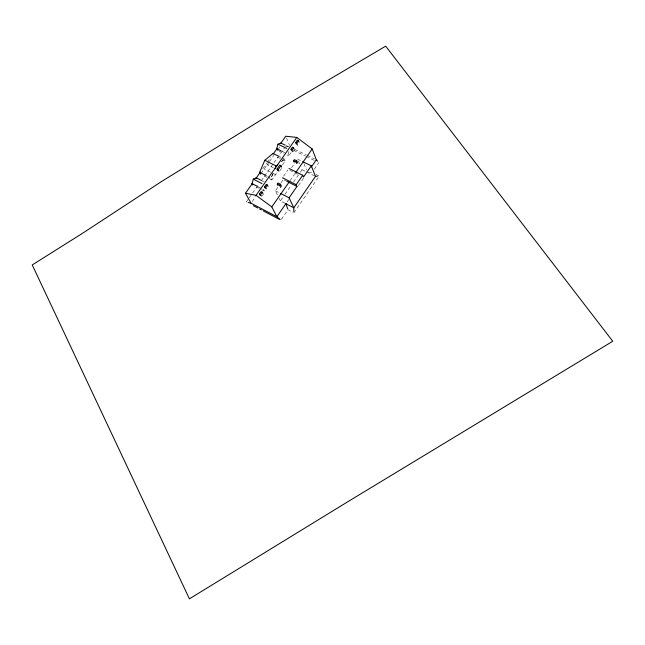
<?xml version="1.0" encoding="UTF-8"?>
<svg xmlns="http://www.w3.org/2000/svg" width="645" height="645" viewBox="0 0 645 645"><rect width="100%" height="100%" fill="white"/><g stroke="black" fill="none" stroke-linecap="round" stroke-linejoin="round"><path stroke-width="0.48" stroke-dasharray="3.23 2.42" d="M288.912 151.567L288.122 154.276L288.799 155.832L291.089 152.567M272.875 173.755L271.005 178.06L271.9 179.899L277.576 171.812M272.996 173.803L271.005 178.06L268.376 176.73M293.87 212.761L319.194 176.045L315.977 174.456M314.244 169.184L318.799 162.596M281.422 219.324L288.049 209.746L293.04 212.326M284.84 203.215L280.365 200.909L284.364 195.169M284.929 194.347L291.209 185.325M293.491 182.043L299.764 173.021M300.336 172.207L302.045 169.748L301.304 167.974M287.081 201.966L288.791 199.507M298.45 185.575L303.569 178.197M290.065 180.689L295.2 173.32M283.558 176.206L287.904 169.982M277.479 195.024L275.423 190.823L278.801 185.994M281.051 182.777L283.3 179.552M291.467 167.861L294.805 163.088M252.163 201.53L255.638 196.596M261.556 189.566L264.168 190.912L265.192 189.453M282.445 164.878L285.211 160.944L284.364 159.041L281.736 157.743M262.257 195.903L263.394 194.29M279.712 171.022L281.97 167.813M293.362 151.567L294.467 149.995M246.285 201.998L248.591 198.725M249.172 197.91L252.05 193.814M252.63 193L258.967 184.002M261.273 180.729L273.383 163.556M273.956 162.742L284.332 148.019M262.741 168.797L266.772 163.096M267.344 162.282L270.795 157.396M261.088 173.408L268.884 162.371M269.433 161.589L273.851 155.332M278.584 148.64L279.728 147.012M281.543 161.621L284.364 159.041L281.413 161.573M308.431 172.465L311.962 172.481M268.675 164.943L267.224 164.717L273.335 167.773M285.485 146.383L288.42 146.867M296.587 144.794L297.724 145.343M294.854 149.358L306.488 155.01M307.383 155.445L314.542 158.92M286.017 145.56L288.646 146.842M293.588 150.325L305.295 156.026M306.198 156.461L314.3 160.403M281.994 151.277L286.372 153.421M297.587 159.105L301.876 161.21M278.309 150.688L283.55 153.26M287.049 154.977L288.799 155.832M279.108 156.445L280.857 157.307M277.35 157.058L285.211 160.944M302.045 169.748L305.633 171.522M306.528 171.957L315.502 176.391M289.798 170.248L298.361 174.505M275.592 174.634L264.402 169.232M284.155 179.987L285.864 180.85M264.877 174.956L267.498 176.287M264.047 175.924L268.409 178.133M269.279 178.576L271.9 179.899M261.41 180.479L264.031 181.817M275.423 190.823L279.696 193.008M258.177 186.752L263.418 189.445L264.168 190.912M256.323 186.873L260.685 189.114M279.132 198.386L280.365 200.909M286.525 138.062L289.613 145.359M298.329 160.879L299.82 164.427M303.916 163.62L306.456 169.812"/><path stroke-width="0.97" d="M252.84 185.083L252.058 183.615L253.292 179.141L256.162 177.81L260.532 180.036M277.439 150.261L276.737 148.697L278.011 144.19L280.76 143.005L285.138 145.133M260.556 174.158L259.629 172.304L264.805 160.299L272.972 153.421L278.229 156.017M275.117 168.587L276.245 166.007L277.721 164.741M317.348 176.222L315.502 176.391L293.798 207.819L293.854 211.77M285.735 203.675L293.798 207.819L289.097 197.813L296.982 186.445L296.2 184.663L302.731 175.255L288.992 168.426M302.731 161.629L311.293 165.821L303.497 177.061L302.731 175.255M285.945 203.602L276.85 216.712L251.002 203.183L248.172 202.474M311.39 166.918L316.332 159.791L312.172 148.963L296.805 137.417L285.751 136.232L280.575 143.561M280.196 219.55L276.85 216.712L271.803 206.892L289.492 181.511M295.773 172.497L312.172 148.963M277.922 185.518L277.245 184.123L278.035 183.003L280.494 184.252L281.486 186.349M294.201 162.234L293.58 160.782L294.354 159.67L296.821 160.887L297.74 163.064M280.704 187.469L279.712 185.373L280.494 184.252M296.66 163.443L296.047 161.992L296.821 160.887M252.389 183.446L245.487 193.21L256.065 195.338L296.805 137.417M260.193 195.435L259.467 194.048L261.177 191.621L262.313 192.21L263.031 193.597M265.24 188.243L264.531 186.848L266.232 184.43L267.377 185.01L268.078 186.413M277.681 170.538L277.003 169.095L279.833 165.072L280.978 165.636L281.639 167.087M296.281 144.045L295.668 142.545L297.321 140.183L298.466 140.731L299.078 142.239M261.33 196.016L260.612 194.645L262.313 192.21M266.385 188.824L265.675 187.429L267.377 185.01M278.817 171.102L278.148 169.667L280.978 165.636M291.871 150.132L293.531 147.761L292.387 147.205L290.726 149.576L291.871 150.132L292.491 151.615M297.418 144.593L296.813 143.093L298.466 140.731M255.839 178.56L260.443 172.046M273.101 154.139L277.124 148.447M295.668 142.545L296.813 143.093M278.011 144.19L286.799 148.471M276.737 148.697L281.115 150.841M293.58 160.782L296.047 161.992M264.805 160.299L276.245 166.007M277.003 169.095L278.148 169.667M282.47 177.762L296.2 184.663M286.719 181.277L296.982 186.445M259.629 172.304L264.877 174.956M277.245 184.123L279.712 185.373M253.292 179.141L262.055 183.615M280.551 193.444L289.097 197.813M264.531 186.848L265.675 187.429M252.058 183.615L257.299 186.3M259.467 194.048L260.612 194.645M253.38 205.715L257.815 208.037M259.588 208.964L261.362 209.899M263.136 210.826L279.092 219.195M256.065 195.338L271.803 206.892M316.332 159.791L317.566 161.194M245.487 193.21L251.002 203.183M293.531 147.761L294.152 149.253M311.293 165.821L315.502 176.391M285.856 203.731L287.735 208.883M161.435 181.576L83.076 232.934L32.25 264.95L189.412 598.842L347.147 502.132L612.75 341.253L385.686 46.158L268.659 115.318L161.435 181.576"/></g></svg>
